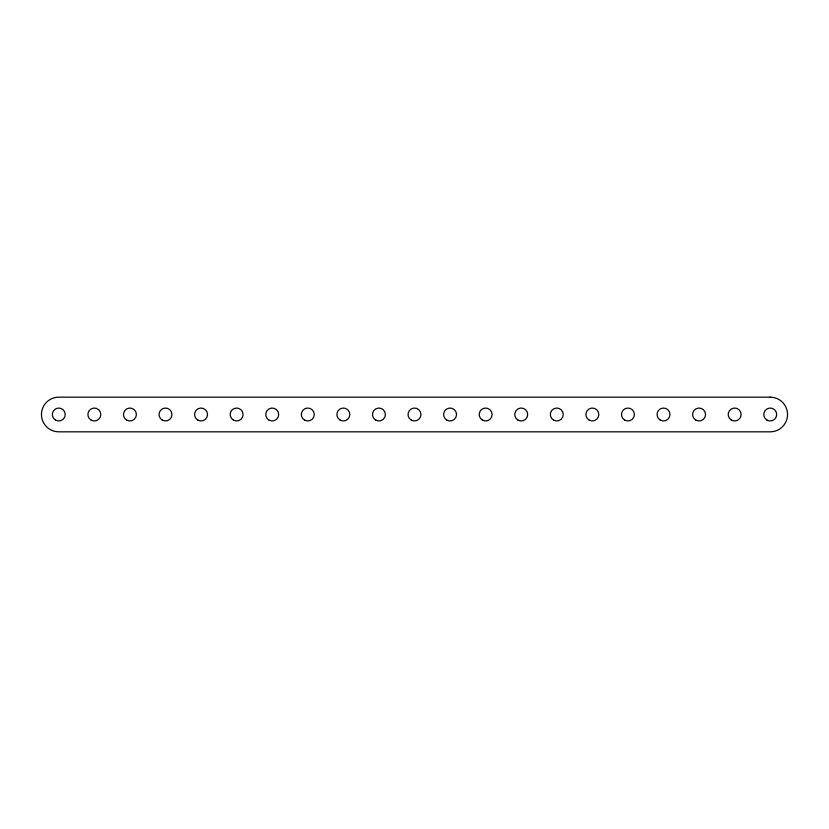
<?xml version="1.0" encoding="UTF-8"?>
<svg xmlns="http://www.w3.org/2000/svg" width="829" height="829" viewBox="0 0 829 829"><rect width="100%" height="100%" fill="white"/><g stroke="black" fill="none" stroke-linecap="round" stroke-linejoin="round"><path stroke-width="1.24" d="M770.224 397.174L58.776 397.174A17.326 17.326 0 0 0 41.45 414.5A17.326 17.326 0 0 0 58.776 431.826L770.224 431.826A17.326 17.326 0 0 0 787.55 414.5A17.326 17.326 0 0 0 770.224 397.174M55.543 420.106A6.466 6.466 0 0 0 65.242 414.5A6.466 6.466 0 0 0 55.543 408.904A6.466 6.466 0 0 0 55.543 420.106M91.117 420.106A6.466 6.466 0 0 0 100.817 414.5A6.466 6.466 0 0 0 91.117 408.904A6.466 6.466 0 0 0 91.117 420.106M126.682 420.106A6.466 6.466 0 0 0 136.391 414.5A6.466 6.466 0 0 0 126.682 408.904A6.466 6.466 0 0 0 126.682 420.106M162.256 420.106A6.466 6.466 0 0 0 171.955 414.5A6.466 6.466 0 0 0 162.256 408.904A6.466 6.466 0 0 0 162.256 420.106M197.83 420.106A6.466 6.466 0 0 0 207.53 414.5A6.466 6.466 0 0 0 197.83 408.904A6.466 6.466 0 0 0 197.83 420.106M233.405 420.106A6.466 6.466 0 0 0 243.104 414.5A6.466 6.466 0 0 0 233.405 408.904A6.466 6.466 0 0 0 233.405 420.106M268.979 420.106A6.466 6.466 0 0 0 278.679 414.5A6.466 6.466 0 0 0 268.979 408.904A6.466 6.466 0 0 0 268.979 420.106M304.544 420.106A6.466 6.466 0 0 0 314.253 414.5A6.466 6.466 0 0 0 304.544 408.904A6.466 6.466 0 0 0 304.544 420.106M340.118 420.106A6.466 6.466 0 0 0 349.828 414.5A6.466 6.466 0 0 0 340.118 408.904A6.466 6.466 0 0 0 340.118 420.106M375.692 420.106A6.466 6.466 0 0 0 385.392 414.5A6.466 6.466 0 0 0 375.692 408.904A6.466 6.466 0 0 0 375.692 420.106M411.267 420.106A6.466 6.466 0 0 0 420.966 414.5A6.466 6.466 0 0 0 411.267 408.904A6.466 6.466 0 0 0 411.267 420.106M446.841 420.106A6.466 6.466 0 0 0 456.541 414.5A6.466 6.466 0 0 0 446.841 408.904A6.466 6.466 0 0 0 446.841 420.106M482.416 420.106A6.466 6.466 0 0 0 492.115 414.5A6.466 6.466 0 0 0 482.416 408.904A6.466 6.466 0 0 0 482.416 420.106M517.98 420.106A6.466 6.466 0 0 0 527.69 414.5A6.466 6.466 0 0 0 517.98 408.904A6.466 6.466 0 0 0 517.98 420.106M553.554 420.106A6.466 6.466 0 0 0 563.254 414.5A6.466 6.466 0 0 0 553.554 408.904A6.466 6.466 0 0 0 553.554 420.106M589.129 420.106A6.466 6.466 0 0 0 598.828 414.5A6.466 6.466 0 0 0 589.129 408.904A6.466 6.466 0 0 0 589.129 420.106M624.703 420.106A6.466 6.466 0 0 0 634.403 414.5A6.466 6.466 0 0 0 624.703 408.904A6.466 6.466 0 0 0 624.703 420.106M660.278 420.106A6.466 6.466 0 0 0 669.977 414.5A6.466 6.466 0 0 0 660.278 408.904A6.466 6.466 0 0 0 660.278 420.106M695.842 420.106A6.466 6.466 0 0 0 705.552 414.5A6.466 6.466 0 0 0 695.842 408.904A6.466 6.466 0 0 0 695.842 420.106M731.416 420.106A6.466 6.466 0 0 0 741.126 414.5A6.466 6.466 0 0 0 731.416 408.904A6.466 6.466 0 0 0 731.416 420.106M766.991 420.106A6.466 6.466 0 0 0 776.69 414.5A6.466 6.466 0 0 0 766.991 408.904A6.466 6.466 0 0 0 766.991 420.106"/></g></svg>
